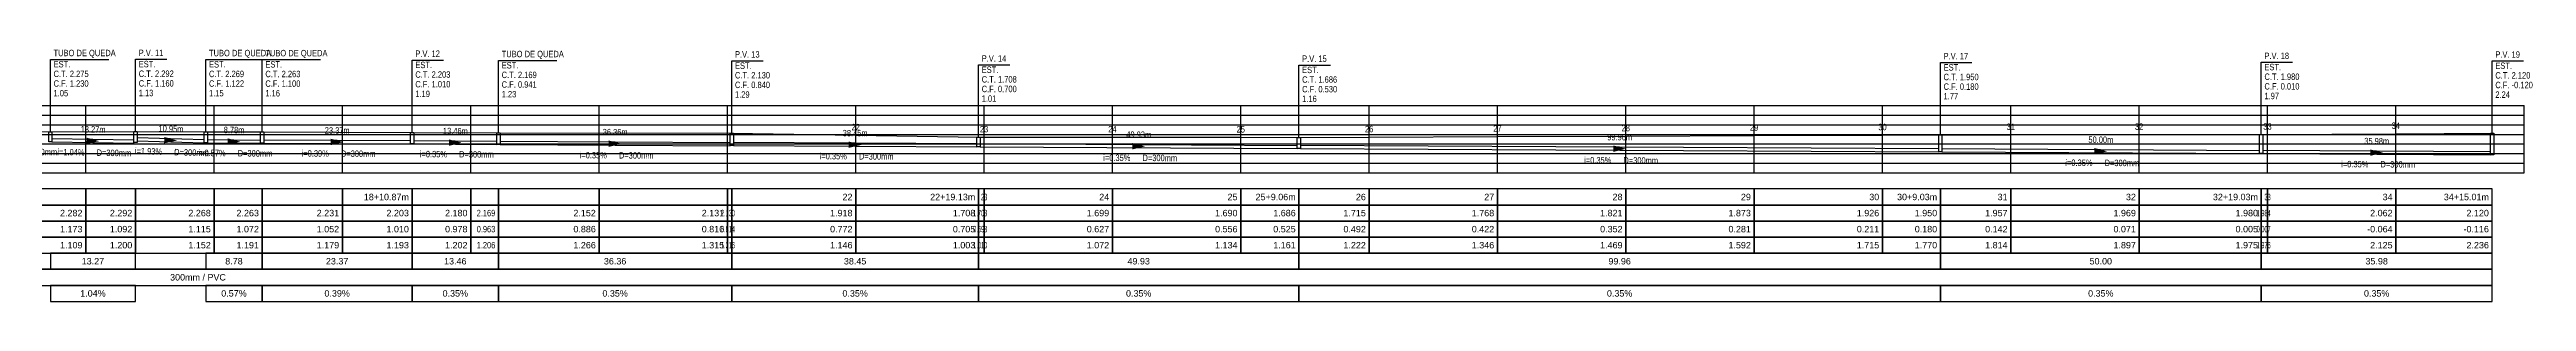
# Model space of a CAD drawing. Extents: x -160 to 364724, y -100 to 7353297.
# Drawn here: x 360321.9 to 360707.9, y 7349063.7 to 7349102.9 of the extents above; entities that cross this region are included whole.
import ezdxf
from ezdxf.enums import TextEntityAlignment as Align

# ---------------------------------------------------------------- set-up
doc = ezdxf.new("R2010")
doc.units = 0
doc.header["$LTSCALE"] = 5
for name, color, linetype in [('PS_IND_COMPRIMENTO', 7, 'Continuous'), ('PS_IND_DIAMETRO', 7, 'Continuous'), ('PS_IND_FLUXO', 3, 'Continuous'), ('PS_IND_INCLINACAO', 7, 'Continuous'), ('PS_PERFIL_CAIXAS', 7, 'Continuous'), ('PS_PERFIL_COTA_LIN', 7, 'Continuous'), ('PS_PERFIL_COTA_TXT', 5, 'Continuous'), ('PS_PERFIL_GRADE', 8, 'Continuous'), ('PS_PERFIL_TERRENO', 3, 'Continuous'), ('PS_PERFIL_TUBO', 7, 'Continuous'), ('PS_PONTOS_IDENTIFICACAO_LIN', 7, 'Continuous'), ('PS_PONTOS_IDENTIFICACAO_TXT', 7, 'Continuous')]:
    doc.layers.add(name, color=color, linetype=linetype)
doc.styles.get("Standard").update_dxf_attribs({"font": 'arial.ttf'})

msp = doc.modelspace()

# ---------------------------------------------------------------- linework, layer by layer
at = {"layer": 'PS_IND_FLUXO'}
for points in [[(360327.688, 7349088.682, 1, 0, 0), (360329.688, 7349088.649, 0, 0, 0)], [(360339.801, 7349088.795, 1, 0, 0), (360341.8, 7349088.735, 0, 0, 0)], [(360349.668, 7349088.578, 1, 0, 0), (360351.668, 7349088.56, 0, 0, 0)], [(360365.745, 7349088.512, 1, 0, 0), (360367.745, 7349088.501, 0, 0, 0)], [(360384.159, 7349088.409, 1, 0, 0), (360386.159, 7349088.398, 0, 0, 0)], [(360409.065, 7349088.246, 1, 0, 0), (360411.065, 7349088.235, 0, 0, 0)], [(360446.467, 7349088.088, 1, 0, 0), (360448.467, 7349088.077, 0, 0, 0)], [(360490.658, 7349087.848, 1, 0, 0), (360492.658, 7349087.837, 0, 0, 0)], [(360565.605, 7349087.462, 1, 0, 0), (360567.605, 7349087.451, 0, 0, 0)], [(360640.586, 7349087.068, 1, 0, 0), (360642.586, 7349087.057, 0, 0, 0)], [(360683.577, 7349086.85, 1, 0, 0), (360685.577, 7349086.839, 0, 0, 0)]]:
    msp.add_lwpolyline(points, format="xyseb", dxfattribs=at)
at = {"layer": 'PS_PERFIL_CAIXAS', "linetype": 'Continuous'}
for points in [[(360321.803, 7349090.112), (360322.303, 7349090.112), (360322.303, 7349088.544), (360321.803, 7349088.544)], [(360335.074, 7349090.137), (360335.574, 7349090.137), (360335.574, 7349088.439), (360335.074, 7349088.439)], [(360346.027, 7349090.102), (360346.527, 7349090.102), (360346.527, 7349088.382), (360346.027, 7349088.382)], [(360354.808, 7349090.093), (360355.308, 7349090.093), (360355.308, 7349088.349), (360354.808, 7349088.349)], [(360378.181, 7349090.003), (360378.681, 7349090.003), (360378.681, 7349088.214), (360378.181, 7349088.214)], [(360391.637, 7349089.952), (360392.137, 7349089.952), (360392.137, 7349088.11), (360391.637, 7349088.11)], [(360427.993, 7349089.894), (360428.493, 7349089.894), (360428.493, 7349087.959), (360427.993, 7349087.959)], [(360466.441, 7349089.261), (360466.941, 7349089.261), (360466.941, 7349087.749), (360466.441, 7349087.749)], [(360516.374, 7349089.228), (360516.874, 7349089.228), (360516.874, 7349087.494), (360516.374, 7349087.494)], [(360616.337, 7349089.624), (360616.837, 7349089.624), (360616.837, 7349086.969), (360616.337, 7349086.969)], [(360666.336, 7349089.669), (360666.836, 7349089.669), (360666.836, 7349086.714), (360666.336, 7349086.714)], [(360702.318, 7349089.879), (360702.818, 7349089.879), (360702.818, 7349086.519), (360702.318, 7349086.519)]]:
    msp.add_lwpolyline(points, close=True, dxfattribs=at)
at = {"layer": 'PS_PERFIL_COTA_LIN', "linetype": 'Continuous'}
for points in [[(360312.199, 7349081.199), (360312.199, 7349078.699), (360327.558, 7349078.699), (360327.558, 7349081.199)], [(360327.558, 7349081.199), (360327.558, 7349078.699), (360335.324, 7349078.699), (360335.324, 7349081.199)], [(360335.324, 7349081.199), (360335.324, 7349078.699), (360347.558, 7349078.699), (360347.558, 7349081.199)], [(360347.558, 7349081.199), (360347.558, 7349078.699), (360355.058, 7349078.699), (360355.058, 7349081.199)], [(360355.058, 7349081.199), (360355.058, 7349078.699), (360367.558, 7349078.699), (360367.558, 7349081.199)], [(360367.558, 7349081.199), (360367.558, 7349078.699), (360378.431, 7349078.699), (360378.431, 7349081.199)], [(360378.431, 7349081.199), (360378.431, 7349078.699), (360387.558, 7349078.699), (360387.558, 7349081.199)], [(360387.558, 7349081.199), (360387.558, 7349078.699), (360391.887, 7349078.699), (360391.887, 7349081.199)], [(360391.887, 7349081.199), (360391.887, 7349078.699), (360407.558, 7349078.699), (360407.558, 7349081.199)], [(360407.558, 7349081.199), (360407.558, 7349078.699), (360427.558, 7349078.699), (360427.558, 7349081.199)], [(360427.558, 7349081.199), (360427.558, 7349078.699), (360428.243, 7349078.699), (360428.243, 7349081.199)], [(360428.243, 7349081.199), (360428.243, 7349078.699), (360447.558, 7349078.699), (360447.558, 7349081.199)], [(360447.558, 7349081.199), (360447.558, 7349078.699), (360466.691, 7349078.699), (360466.691, 7349081.199)], [(360466.691, 7349081.199), (360466.691, 7349078.699), (360467.558, 7349078.699), (360467.558, 7349081.199)], [(360467.558, 7349081.199), (360467.558, 7349078.699), (360487.558, 7349078.699), (360487.558, 7349081.199)], [(360487.558, 7349081.199), (360487.558, 7349078.699), (360507.558, 7349078.699), (360507.558, 7349081.199)], [(360507.558, 7349081.199), (360507.558, 7349078.699), (360516.624, 7349078.699), (360516.624, 7349081.199)], [(360516.624, 7349081.199), (360516.624, 7349078.699), (360527.558, 7349078.699), (360527.558, 7349081.199)], [(360527.558, 7349081.199), (360527.558, 7349078.699), (360547.558, 7349078.699), (360547.558, 7349081.199)], [(360547.558, 7349081.199), (360547.558, 7349078.699), (360567.558, 7349078.699), (360567.558, 7349081.199)], [(360567.558, 7349081.199), (360567.558, 7349078.699), (360587.558, 7349078.699), (360587.558, 7349081.199)], [(360587.558, 7349081.199), (360587.558, 7349078.699), (360607.558, 7349078.699), (360607.558, 7349081.199)], [(360607.558, 7349081.199), (360607.558, 7349078.699), (360616.587, 7349078.699), (360616.587, 7349081.199)], [(360616.587, 7349081.199), (360616.587, 7349078.699), (360627.558, 7349078.699), (360627.558, 7349081.199)], [(360627.558, 7349081.199), (360627.558, 7349078.699), (360647.558, 7349078.699), (360647.558, 7349081.199)], [(360647.558, 7349081.199), (360647.558, 7349078.699), (360666.586, 7349078.699), (360666.586, 7349081.199)], [(360666.586, 7349081.199), (360666.586, 7349078.699), (360667.558, 7349078.699), (360667.558, 7349081.199)], [(360667.558, 7349081.199), (360667.558, 7349078.699), (360687.558, 7349078.699), (360687.558, 7349081.199)], [(360687.558, 7349081.199), (360687.558, 7349078.699), (360702.568, 7349078.699), (360702.568, 7349081.199)], [(360312.199, 7349078.699), (360312.199, 7349076.199), (360327.558, 7349076.199), (360327.558, 7349078.699)], [(360312.199, 7349076.199), (360312.199, 7349073.699), (360327.558, 7349073.699), (360327.558, 7349076.199)], [(360327.558, 7349078.699), (360327.558, 7349076.199), (360335.324, 7349076.199), (360335.324, 7349078.699)], [(360327.558, 7349076.199), (360327.558, 7349073.699), (360335.324, 7349073.699), (360335.324, 7349076.199)], [(360335.324, 7349078.699), (360335.324, 7349076.199), (360347.558, 7349076.199), (360347.558, 7349078.699)], [(360335.324, 7349076.199), (360335.324, 7349073.699), (360347.558, 7349073.699), (360347.558, 7349076.199)], [(360347.558, 7349078.699), (360347.558, 7349076.199), (360355.058, 7349076.199), (360355.058, 7349078.699)], [(360347.558, 7349076.199), (360347.558, 7349073.699), (360355.058, 7349073.699), (360355.058, 7349076.199)], [(360355.058, 7349078.699), (360355.058, 7349076.199), (360367.558, 7349076.199), (360367.558, 7349078.699)], [(360355.058, 7349076.199), (360355.058, 7349073.699), (360367.558, 7349073.699), (360367.558, 7349076.199)], [(360367.558, 7349078.699), (360367.558, 7349076.199), (360378.431, 7349076.199), (360378.431, 7349078.699)], [(360367.558, 7349076.199), (360367.558, 7349073.699), (360378.431, 7349073.699), (360378.431, 7349076.199)], [(360378.431, 7349078.699), (360378.431, 7349076.199), (360387.558, 7349076.199), (360387.558, 7349078.699)], [(360378.431, 7349076.199), (360378.431, 7349073.699), (360387.558, 7349073.699), (360387.558, 7349076.199)], [(360387.558, 7349078.699), (360387.558, 7349076.199), (360391.887, 7349076.199), (360391.887, 7349078.699)], [(360387.558, 7349076.199), (360387.558, 7349073.699), (360391.887, 7349073.699), (360391.887, 7349076.199)], [(360391.887, 7349078.699), (360391.887, 7349076.199), (360407.558, 7349076.199), (360407.558, 7349078.699)], [(360391.887, 7349076.199), (360391.887, 7349073.699), (360407.558, 7349073.699), (360407.558, 7349076.199)], [(360407.558, 7349078.699), (360407.558, 7349076.199), (360427.558, 7349076.199), (360427.558, 7349078.699)], [(360407.558, 7349076.199), (360407.558, 7349073.699), (360427.558, 7349073.699), (360427.558, 7349076.199)], [(360427.558, 7349078.699), (360427.558, 7349076.199), (360428.243, 7349076.199), (360428.243, 7349078.699)], [(360427.558, 7349076.199), (360427.558, 7349073.699), (360428.243, 7349073.699), (360428.243, 7349076.199)], [(360428.243, 7349078.699), (360428.243, 7349076.199), (360447.558, 7349076.199), (360447.558, 7349078.699)], [(360428.243, 7349076.199), (360428.243, 7349073.699), (360447.558, 7349073.699), (360447.558, 7349076.199)], [(360447.558, 7349078.699), (360447.558, 7349076.199), (360466.691, 7349076.199), (360466.691, 7349078.699)], [(360447.558, 7349076.199), (360447.558, 7349073.699), (360466.691, 7349073.699), (360466.691, 7349076.199)], [(360466.691, 7349078.699), (360466.691, 7349076.199), (360467.558, 7349076.199), (360467.558, 7349078.699)], [(360466.691, 7349076.199), (360466.691, 7349073.699), (360467.558, 7349073.699), (360467.558, 7349076.199)], [(360467.558, 7349078.699), (360467.558, 7349076.199), (360487.558, 7349076.199), (360487.558, 7349078.699)], [(360467.558, 7349076.199), (360467.558, 7349073.699), (360487.558, 7349073.699), (360487.558, 7349076.199)], [(360487.558, 7349078.699), (360487.558, 7349076.199), (360507.558, 7349076.199), (360507.558, 7349078.699)], [(360487.558, 7349076.199), (360487.558, 7349073.699), (360507.558, 7349073.699), (360507.558, 7349076.199)], [(360507.558, 7349078.699), (360507.558, 7349076.199), (360516.624, 7349076.199), (360516.624, 7349078.699)], [(360507.558, 7349076.199), (360507.558, 7349073.699), (360516.624, 7349073.699), (360516.624, 7349076.199)], [(360516.624, 7349078.699), (360516.624, 7349076.199), (360527.558, 7349076.199), (360527.558, 7349078.699)], [(360516.624, 7349076.199), (360516.624, 7349073.699), (360527.558, 7349073.699), (360527.558, 7349076.199)], [(360527.558, 7349078.699), (360527.558, 7349076.199), (360547.558, 7349076.199), (360547.558, 7349078.699)], [(360527.558, 7349076.199), (360527.558, 7349073.699), (360547.558, 7349073.699), (360547.558, 7349076.199)], [(360547.558, 7349078.699), (360547.558, 7349076.199), (360567.558, 7349076.199), (360567.558, 7349078.699)], [(360547.558, 7349076.199), (360547.558, 7349073.699), (360567.558, 7349073.699), (360567.558, 7349076.199)], [(360567.558, 7349078.699), (360567.558, 7349076.199), (360587.558, 7349076.199), (360587.558, 7349078.699)], [(360567.558, 7349076.199), (360567.558, 7349073.699), (360587.558, 7349073.699), (360587.558, 7349076.199)], [(360587.558, 7349078.699), (360587.558, 7349076.199), (360607.558, 7349076.199), (360607.558, 7349078.699)], [(360587.558, 7349076.199), (360587.558, 7349073.699), (360607.558, 7349073.699), (360607.558, 7349076.199)], [(360607.558, 7349078.699), (360607.558, 7349076.199), (360616.587, 7349076.199), (360616.587, 7349078.699)], [(360607.558, 7349076.199), (360607.558, 7349073.699), (360616.587, 7349073.699), (360616.587, 7349076.199)], [(360616.587, 7349078.699), (360616.587, 7349076.199), (360627.558, 7349076.199), (360627.558, 7349078.699)], [(360616.587, 7349076.199), (360616.587, 7349073.699), (360627.558, 7349073.699), (360627.558, 7349076.199)], [(360627.558, 7349078.699), (360627.558, 7349076.199), (360647.558, 7349076.199), (360647.558, 7349078.699)], [(360627.558, 7349076.199), (360627.558, 7349073.699), (360647.558, 7349073.699), (360647.558, 7349076.199)], [(360647.558, 7349078.699), (360647.558, 7349076.199), (360666.586, 7349076.199), (360666.586, 7349078.699)], [(360647.558, 7349076.199), (360647.558, 7349073.699), (360666.586, 7349073.699), (360666.586, 7349076.199)], [(360666.586, 7349078.699), (360666.586, 7349076.199), (360667.558, 7349076.199), (360667.558, 7349078.699)], [(360666.586, 7349076.199), (360666.586, 7349073.699), (360667.558, 7349073.699), (360667.558, 7349076.199)], [(360667.558, 7349078.699), (360667.558, 7349076.199), (360687.558, 7349076.199), (360687.558, 7349078.699)], [(360667.558, 7349076.199), (360667.558, 7349073.699), (360687.558, 7349073.699), (360687.558, 7349076.199)], [(360687.558, 7349078.699), (360687.558, 7349076.199), (360702.568, 7349076.199), (360702.568, 7349078.699)], [(360687.558, 7349076.199), (360687.558, 7349073.699), (360702.568, 7349073.699), (360702.568, 7349076.199)], [(360312.199, 7349073.699), (360312.199, 7349071.199), (360327.558, 7349071.199), (360327.558, 7349073.699)], [(360327.558, 7349073.699), (360327.558, 7349071.199), (360335.324, 7349071.199), (360335.324, 7349073.699)], [(360335.324, 7349073.699), (360335.324, 7349071.199), (360347.558, 7349071.199), (360347.558, 7349073.699)], [(360347.558, 7349073.699), (360347.558, 7349071.199), (360355.058, 7349071.199), (360355.058, 7349073.699)], [(360355.058, 7349073.699), (360355.058, 7349071.199), (360367.558, 7349071.199), (360367.558, 7349073.699)], [(360367.558, 7349073.699), (360367.558, 7349071.199), (360378.431, 7349071.199), (360378.431, 7349073.699)], [(360378.431, 7349073.699), (360378.431, 7349071.199), (360387.558, 7349071.199), (360387.558, 7349073.699)], [(360387.558, 7349073.699), (360387.558, 7349071.199), (360391.887, 7349071.199), (360391.887, 7349073.699)], [(360391.887, 7349073.699), (360391.887, 7349071.199), (360407.558, 7349071.199), (360407.558, 7349073.699)], [(360407.558, 7349073.699), (360407.558, 7349071.199), (360427.558, 7349071.199), (360427.558, 7349073.699)], [(360427.558, 7349073.699), (360427.558, 7349071.199), (360428.243, 7349071.199), (360428.243, 7349073.699)], [(360428.243, 7349073.699), (360428.243, 7349071.199), (360447.558, 7349071.199), (360447.558, 7349073.699)], [(360447.558, 7349073.699), (360447.558, 7349071.199), (360466.691, 7349071.199), (360466.691, 7349073.699)], [(360466.691, 7349073.699), (360466.691, 7349071.199), (360467.558, 7349071.199), (360467.558, 7349073.699)], [(360467.558, 7349073.699), (360467.558, 7349071.199), (360487.558, 7349071.199), (360487.558, 7349073.699)], [(360487.558, 7349073.699), (360487.558, 7349071.199), (360507.558, 7349071.199), (360507.558, 7349073.699)], [(360507.558, 7349073.699), (360507.558, 7349071.199), (360516.624, 7349071.199), (360516.624, 7349073.699)], [(360516.624, 7349073.699), (360516.624, 7349071.199), (360527.558, 7349071.199), (360527.558, 7349073.699)], [(360527.558, 7349073.699), (360527.558, 7349071.199), (360547.558, 7349071.199), (360547.558, 7349073.699)], [(360547.558, 7349073.699), (360547.558, 7349071.199), (360567.558, 7349071.199), (360567.558, 7349073.699)], [(360567.558, 7349073.699), (360567.558, 7349071.199), (360587.558, 7349071.199), (360587.558, 7349073.699)], [(360587.558, 7349073.699), (360587.558, 7349071.199), (360607.558, 7349071.199), (360607.558, 7349073.699)], [(360607.558, 7349073.699), (360607.558, 7349071.199), (360616.587, 7349071.199), (360616.587, 7349073.699)], [(360616.587, 7349073.699), (360616.587, 7349071.199), (360627.558, 7349071.199), (360627.558, 7349073.699)], [(360627.558, 7349073.699), (360627.558, 7349071.199), (360647.558, 7349071.199), (360647.558, 7349073.699)], [(360647.558, 7349073.699), (360647.558, 7349071.199), (360666.586, 7349071.199), (360666.586, 7349073.699)], [(360666.586, 7349073.699), (360666.586, 7349071.199), (360667.558, 7349071.199), (360667.558, 7349073.699)], [(360667.558, 7349073.699), (360667.558, 7349071.199), (360687.558, 7349071.199), (360687.558, 7349073.699)], [(360687.558, 7349073.699), (360687.558, 7349071.199), (360702.568, 7349071.199), (360702.568, 7349073.699)], [(359987.558, 7349068.699), (359987.558, 7349066.199), (360702.568, 7349066.199), (360702.568, 7349068.699)], [(360322.053, 7349071.199), (360322.053, 7349068.699), (360335.324, 7349068.699), (360335.324, 7349071.199)], [(360346.277, 7349071.199), (360346.277, 7349068.699), (360355.058, 7349068.699), (360355.058, 7349071.199)], [(360355.058, 7349071.199), (360355.058, 7349068.699), (360378.431, 7349068.699), (360378.431, 7349071.199)], [(360378.431, 7349071.199), (360378.431, 7349068.699), (360391.887, 7349068.699), (360391.887, 7349071.199)], [(360391.887, 7349071.199), (360391.887, 7349068.699), (360428.243, 7349068.699), (360428.243, 7349071.199)], [(360428.243, 7349071.199), (360428.243, 7349068.699), (360466.691, 7349068.699), (360466.691, 7349071.199)], [(360466.691, 7349071.199), (360466.691, 7349068.699), (360516.624, 7349068.699), (360516.624, 7349071.199)], [(360516.624, 7349071.199), (360516.624, 7349068.699), (360616.587, 7349068.699), (360616.587, 7349071.199)], [(360616.587, 7349071.199), (360616.587, 7349068.699), (360666.586, 7349068.699), (360666.586, 7349071.199)], [(360666.586, 7349071.199), (360666.586, 7349068.699), (360702.568, 7349068.699), (360702.568, 7349071.199)], [(360322.053, 7349066.199), (360322.053, 7349063.699), (360335.324, 7349063.699), (360335.324, 7349066.199)], [(360346.277, 7349066.199), (360346.277, 7349063.699), (360355.058, 7349063.699), (360355.058, 7349066.199)], [(360355.058, 7349066.199), (360355.058, 7349063.699), (360378.431, 7349063.699), (360378.431, 7349066.199)], [(360378.431, 7349066.199), (360378.431, 7349063.699), (360391.887, 7349063.699), (360391.887, 7349066.199)], [(360391.887, 7349066.199), (360391.887, 7349063.699), (360428.243, 7349063.699), (360428.243, 7349066.199)], [(360428.243, 7349066.199), (360428.243, 7349063.699), (360466.691, 7349063.699), (360466.691, 7349066.199)], [(360466.691, 7349066.199), (360466.691, 7349063.699), (360516.624, 7349063.699), (360516.624, 7349066.199)], [(360516.624, 7349066.199), (360516.624, 7349063.699), (360616.587, 7349063.699), (360616.587, 7349066.199)], [(360616.587, 7349066.199), (360616.587, 7349063.699), (360666.586, 7349063.699), (360666.586, 7349066.199)], [(360666.586, 7349066.199), (360666.586, 7349063.699), (360702.568, 7349063.699), (360702.568, 7349066.199)]]:
    msp.add_lwpolyline(points, close=True, dxfattribs=at)
for points in [[(360312.199, 7349068.699), (360327.558, 7349068.699)], [(360327.558, 7349071.199), (360335.324, 7349071.199)], [(360327.558, 7349068.699), (360335.324, 7349068.699)], [(360327.558, 7349068.699), (360335.324, 7349068.699)], [(360335.324, 7349068.699), (360347.558, 7349068.699)], [(360347.558, 7349071.199), (360355.058, 7349071.199)], [(360347.558, 7349068.699), (360355.058, 7349068.699)], [(360347.558, 7349068.699), (360355.058, 7349068.699)], [(360355.058, 7349068.699), (360367.558, 7349068.699)], [(360367.558, 7349068.699), (360378.431, 7349068.699)], [(360378.431, 7349071.199), (360387.558, 7349071.199)], [(360378.431, 7349068.699), (360387.558, 7349068.699)], [(360378.431, 7349068.699), (360387.558, 7349068.699)], [(360387.558, 7349071.199), (360391.887, 7349071.199)], [(360387.558, 7349068.699), (360391.887, 7349068.699)], [(360387.558, 7349068.699), (360391.887, 7349068.699)], [(360391.887, 7349068.699), (360407.558, 7349068.699)], [(360407.558, 7349071.199), (360427.558, 7349071.199)], [(360407.558, 7349068.699), (360427.558, 7349068.699)], [(360407.558, 7349068.699), (360427.558, 7349068.699)], [(360427.558, 7349071.199), (360428.243, 7349071.199)], [(360427.558, 7349068.699), (360428.243, 7349068.699)], [(360427.558, 7349068.699), (360428.243, 7349068.699)], [(360428.243, 7349068.699), (360447.558, 7349068.699)], [(360447.558, 7349071.199), (360466.691, 7349071.199)], [(360447.558, 7349068.699), (360466.691, 7349068.699)], [(360447.558, 7349068.699), (360466.691, 7349068.699)], [(360466.691, 7349068.699), (360467.558, 7349068.699)], [(360467.558, 7349071.199), (360487.558, 7349071.199)], [(360467.558, 7349068.699), (360487.558, 7349068.699)], [(360467.558, 7349068.699), (360487.558, 7349068.699)], [(360487.558, 7349071.199), (360507.558, 7349071.199)], [(360487.558, 7349068.699), (360507.558, 7349068.699)], [(360487.558, 7349068.699), (360507.558, 7349068.699)], [(360507.558, 7349071.199), (360516.624, 7349071.199)], [(360507.558, 7349068.699), (360516.624, 7349068.699)], [(360507.558, 7349068.699), (360516.624, 7349068.699)], [(360516.624, 7349068.699), (360527.558, 7349068.699)], [(360527.558, 7349071.199), (360547.558, 7349071.199)], [(360527.558, 7349068.699), (360547.558, 7349068.699)], [(360527.558, 7349068.699), (360547.558, 7349068.699)], [(360547.558, 7349071.199), (360567.558, 7349071.199)], [(360547.558, 7349068.699), (360567.558, 7349068.699)], [(360547.558, 7349068.699), (360567.558, 7349068.699)], [(360567.558, 7349071.199), (360587.558, 7349071.199)], [(360567.558, 7349068.699), (360587.558, 7349068.699)], [(360567.558, 7349068.699), (360587.558, 7349068.699)], [(360587.558, 7349071.199), (360607.558, 7349071.199)], [(360587.558, 7349068.699), (360607.558, 7349068.699)], [(360587.558, 7349068.699), (360607.558, 7349068.699)], [(360607.558, 7349068.699), (360616.587, 7349068.699)], [(360616.587, 7349071.199), (360627.558, 7349071.199)], [(360616.587, 7349068.699), (360627.558, 7349068.699)], [(360616.587, 7349068.699), (360627.558, 7349068.699)], [(360627.558, 7349071.199), (360647.558, 7349071.199)], [(360627.558, 7349068.699), (360647.558, 7349068.699)], [(360627.558, 7349068.699), (360647.558, 7349068.699)], [(360647.558, 7349071.199), (360666.586, 7349071.199)], [(360647.558, 7349068.699), (360666.586, 7349068.699)], [(360647.558, 7349068.699), (360666.586, 7349068.699)], [(360667.558, 7349071.199), (360687.558, 7349071.199)], [(360667.558, 7349068.699), (360687.558, 7349068.699)], [(360667.558, 7349068.699), (360687.558, 7349068.699)], [(360687.558, 7349071.199), (360702.568, 7349071.199)], [(360687.558, 7349068.699), (360702.568, 7349068.699)], [(360687.558, 7349068.699), (360702.568, 7349068.699)], [(360312.199, 7349066.199), (360327.558, 7349066.199)], [(360327.558, 7349066.199), (360335.324, 7349066.199)], [(360327.558, 7349066.199), (360335.324, 7349066.199)], [(360335.324, 7349066.199), (360347.558, 7349066.199)], [(360347.558, 7349066.199), (360355.058, 7349066.199)], [(360347.558, 7349066.199), (360355.058, 7349066.199)], [(360355.058, 7349066.199), (360367.558, 7349066.199)], [(360367.558, 7349066.199), (360378.431, 7349066.199)], [(360378.431, 7349066.199), (360387.558, 7349066.199)], [(360378.431, 7349066.199), (360387.558, 7349066.199)], [(360387.558, 7349066.199), (360391.887, 7349066.199)], [(360387.558, 7349066.199), (360391.887, 7349066.199)], [(360391.887, 7349066.199), (360407.558, 7349066.199)], [(360407.558, 7349066.199), (360427.558, 7349066.199)], [(360407.558, 7349066.199), (360427.558, 7349066.199)], [(360427.558, 7349066.199), (360428.243, 7349066.199)], [(360427.558, 7349066.199), (360428.243, 7349066.199)], [(360428.243, 7349066.199), (360447.558, 7349066.199)], [(360447.558, 7349066.199), (360466.691, 7349066.199)], [(360447.558, 7349066.199), (360466.691, 7349066.199)], [(360466.691, 7349066.199), (360467.558, 7349066.199)], [(360467.558, 7349066.199), (360487.558, 7349066.199)], [(360467.558, 7349066.199), (360487.558, 7349066.199)], [(360487.558, 7349066.199), (360507.558, 7349066.199)], [(360487.558, 7349066.199), (360507.558, 7349066.199)], [(360507.558, 7349066.199), (360516.624, 7349066.199)], [(360507.558, 7349066.199), (360516.624, 7349066.199)], [(360516.624, 7349066.199), (360527.558, 7349066.199)], [(360527.558, 7349066.199), (360547.558, 7349066.199)], [(360527.558, 7349066.199), (360547.558, 7349066.199)], [(360547.558, 7349066.199), (360567.558, 7349066.199)], [(360547.558, 7349066.199), (360567.558, 7349066.199)], [(360567.558, 7349066.199), (360587.558, 7349066.199)], [(360567.558, 7349066.199), (360587.558, 7349066.199)], [(360587.558, 7349066.199), (360607.558, 7349066.199)], [(360587.558, 7349066.199), (360607.558, 7349066.199)], [(360607.558, 7349066.199), (360616.587, 7349066.199)], [(360616.587, 7349066.199), (360627.558, 7349066.199)], [(360616.587, 7349066.199), (360627.558, 7349066.199)], [(360627.558, 7349066.199), (360647.558, 7349066.199)], [(360627.558, 7349066.199), (360647.558, 7349066.199)], [(360647.558, 7349066.199), (360666.586, 7349066.199)], [(360647.558, 7349066.199), (360666.586, 7349066.199)], [(360667.558, 7349066.199), (360687.558, 7349066.199)], [(360667.558, 7349066.199), (360687.558, 7349066.199)], [(360687.558, 7349066.199), (360702.568, 7349066.199)], [(360687.558, 7349066.199), (360702.568, 7349066.199)], [(360327.558, 7349063.699), (360335.324, 7349063.699)], [(360347.558, 7349063.699), (360355.058, 7349063.699)], [(360378.431, 7349063.699), (360387.558, 7349063.699)], [(360387.558, 7349063.699), (360391.887, 7349063.699)], [(360407.558, 7349063.699), (360427.558, 7349063.699)], [(360427.558, 7349063.699), (360428.243, 7349063.699)], [(360447.558, 7349063.699), (360466.691, 7349063.699)], [(360467.558, 7349063.699), (360487.558, 7349063.699)], [(360487.558, 7349063.699), (360507.558, 7349063.699)], [(360507.558, 7349063.699), (360516.624, 7349063.699)], [(360527.558, 7349063.699), (360547.558, 7349063.699)], [(360547.558, 7349063.699), (360567.558, 7349063.699)], [(360567.558, 7349063.699), (360587.558, 7349063.699)], [(360587.558, 7349063.699), (360607.558, 7349063.699)], [(360616.587, 7349063.699), (360627.558, 7349063.699)], [(360627.558, 7349063.699), (360647.558, 7349063.699)], [(360647.558, 7349063.699), (360666.586, 7349063.699)], [(360667.558, 7349063.699), (360687.558, 7349063.699)], [(360687.558, 7349063.699), (360702.568, 7349063.699)]]:
    msp.add_lwpolyline(points, dxfattribs=at)
at = {"layer": 'PS_PERFIL_GRADE', "linetype": 'Continuous'}
for p, q in [((359967.558, 7349094.199), (360707.558, 7349094.199)), ((359967.558, 7349092.699), (360707.558, 7349092.699)), ((360327.558, 7349083.699), (360327.558, 7349094.199)), ((360347.558, 7349083.699), (360347.558, 7349094.199)), ((360367.558, 7349083.699), (360367.558, 7349094.199)), ((360387.558, 7349083.699), (360387.558, 7349094.199)), ((360407.558, 7349083.699), (360407.558, 7349094.199)), ((360427.558, 7349083.699), (360427.558, 7349094.199)), ((360447.558, 7349083.699), (360447.558, 7349094.199)), ((360467.558, 7349083.699), (360467.558, 7349094.199)), ((360487.558, 7349083.699), (360487.558, 7349094.199)), ((360507.558, 7349083.699), (360507.558, 7349094.199)), ((360527.558, 7349083.699), (360527.558, 7349094.199)), ((360547.558, 7349083.699), (360547.558, 7349094.199)), ((360567.558, 7349083.699), (360567.558, 7349094.199)), ((360587.558, 7349083.699), (360587.558, 7349094.199)), ((360607.558, 7349083.699), (360607.558, 7349094.199)), ((360627.558, 7349083.699), (360627.558, 7349094.199)), ((360647.558, 7349083.699), (360647.558, 7349094.199)), ((360667.558, 7349083.699), (360667.558, 7349094.199)), ((360687.558, 7349083.699), (360687.558, 7349094.199)), ((360707.558, 7349083.699), (360707.558, 7349094.199)), ((360707.558, 7349083.699), (360707.558, 7349094.199)), ((359967.558, 7349091.199), (360707.558, 7349091.199)), ((359967.558, 7349089.699), (360707.558, 7349089.699)), ((359967.558, 7349088.199), (360707.558, 7349088.199)), ((359967.558, 7349086.699), (360707.558, 7349086.699)), ((359967.558, 7349085.199), (360707.558, 7349085.199)), ((359967.558, 7349083.699), (360707.558, 7349083.699))]:
    msp.add_line(p, q, dxfattribs=at)
at = {"layer": 'PS_PERFIL_TERRENO', "linetype": 'Continuous'}
msp.add_lwpolyline([(360312.199, 7349090.21), (360322.053, 7349090.112), (360335.324, 7349090.137), (360346.277, 7349090.102), (360355.058, 7349090.093), (360378.431, 7349090.003), (360378.431, 7349090.003), (360378.431, 7349090.003), (360391.887, 7349089.952), (360428.243, 7349089.894), (360428.243, 7349089.894), (360428.243, 7349089.894), (360447.559, 7349089.576), (360447.559, 7349089.576), (360466.691, 7349089.261), (360466.691, 7349089.261), (360466.691, 7349089.261), (360466.691, 7349089.261), (360466.691, 7349089.261), (360467.559, 7349089.26), (360467.559, 7349089.26), (360487.559, 7349089.247), (360487.559, 7349089.247), (360507.559, 7349089.234), (360507.559, 7349089.234), (360516.624, 7349089.228), (360516.624, 7349089.228), (360516.624, 7349089.228), (360516.624, 7349089.228), (360516.624, 7349089.228), (360527.559, 7349089.271), (360527.559, 7349089.271), (360547.559, 7349089.351), (360547.559, 7349089.351), (360567.559, 7349089.43), (360567.559, 7349089.43), (360587.559, 7349089.509), (360587.559, 7349089.509), (360607.559, 7349089.588), (360607.559, 7349089.588), (360616.587, 7349089.624), (360616.587, 7349089.624), (360616.587, 7349089.624), (360616.587, 7349089.624), (360616.587, 7349089.624), (360627.559, 7349089.634), (360627.559, 7349089.634), (360647.559, 7349089.652), (360647.559, 7349089.652), (360666.586, 7349089.669), (360666.586, 7349089.669), (360666.586, 7349089.669), (360666.586, 7349089.669), (360666.586, 7349089.669), (360667.559, 7349089.675), (360667.559, 7349089.675), (360687.559, 7349089.791), (360687.559, 7349089.791), (360702.568, 7349089.879), (360702.568, 7349089.879), (360702.568, 7349089.879)], dxfattribs=at)
at = {"layer": 'PS_PERFIL_TUBO', "linetype": 'Continuous'}
for points in [[(360322.303, 7349088.544), (360335.074, 7349088.337), (360335.074, 7349088.787), (360322.303, 7349088.994)], [(360335.574, 7349088.698), (360346.027, 7349088.382), (360346.027, 7349088.832), (360335.574, 7349089.148)], [(360346.527, 7349088.382), (360354.808, 7349088.306), (360354.808, 7349088.756), (360346.527, 7349088.832)], [(360355.308, 7349088.349), (360378.181, 7349088.214), (360378.181, 7349088.664), (360355.308, 7349088.799)], [(360378.681, 7349088.214), (360391.637, 7349088.143), (360391.637, 7349088.593), (360378.681, 7349088.664)], [(360392.137, 7349088.11), (360427.993, 7349087.92), (360427.993, 7349088.37), (360392.137, 7349088.56)], [(360428.493, 7349087.959), (360466.441, 7349087.756), (360466.441, 7349088.206), (360428.493, 7349088.409)], [(360466.941, 7349087.749), (360516.374, 7349087.486), (360516.374, 7349087.936), (360466.941, 7349088.199)], [(360516.874, 7349087.494), (360616.337, 7349086.969), (360616.337, 7349087.419), (360516.874, 7349087.944)], [(360616.837, 7349086.969), (360666.336, 7349086.706), (360666.336, 7349087.156), (360616.837, 7349087.419)], [(360666.836, 7349086.714), (360702.318, 7349086.525), (360702.318, 7349086.975), (360666.836, 7349087.164)]]:
    msp.add_lwpolyline(points, close=True, dxfattribs=at)
at = {"layer": 'PS_PONTOS_IDENTIFICACAO_LIN', "linetype": 'Continuous'}
for points in [[(360322.053, 7349090.112), (360322.053, 7349101.362), (360331.153, 7349101.362)], [(360335.324, 7349090.137), (360335.324, 7349101.387), (360340.224, 7349101.387)], [(360346.277, 7349090.102), (360346.277, 7349101.352), (360355.377, 7349101.352)], [(360355.058, 7349090.093), (360355.058, 7349101.343), (360364.158, 7349101.343)], [(360378.431, 7349090.003), (360378.431, 7349101.253), (360383.331, 7349101.253)], [(360391.887, 7349089.952), (360391.887, 7349101.202), (360400.987, 7349101.202)], [(360428.243, 7349089.894), (360428.243, 7349101.144), (360433.143, 7349101.144)], [(360466.691, 7349089.261), (360466.691, 7349100.511), (360471.591, 7349100.511)], [(360516.624, 7349089.228), (360516.624, 7349100.478), (360521.524, 7349100.478)], [(360616.587, 7349089.624), (360616.587, 7349100.874), (360621.487, 7349100.874)], [(360666.586, 7349089.669), (360666.586, 7349100.919), (360671.486, 7349100.919)], [(360702.568, 7349089.879), (360702.568, 7349101.129), (360707.468, 7349101.129)]]:
    msp.add_lwpolyline(points, dxfattribs=at)

# ---------------------------------------------------------------- texts
at = {"layer": 'PS_IND_COMPRIMENTO', "width": 0.8}
for s, rotation, p in [('13.27m', 359.07144, (360328.717, 7349090.465)), ('10.95m', 358.26329, (360340.855, 7349090.564)), ('8.78m', 359.47901, (360350.684, 7349090.369)), ('23.37m', 359.66184, (360366.755, 7349090.306)), ('13.46m', 359.68822, (360385.169, 7349090.204)), ('36.36m', 359.6956, (360410.075, 7349090.04)), ('38.45m', 359.69426, (360447.477, 7349089.883)), ('49.93m', 359.69574, (360491.667, 7349089.643)), ('99.96m', 359.69758, (360566.615, 7349089.256)), ('50.00m', 359.69615, (360641.596, 7349088.863)), ('35.98m', 359.69481, (360684.586, 7349088.644))]:
    msp.add_text(s, height=1, rotation=rotation, dxfattribs=at).set_placement(p, align=Align.MIDDLE_CENTER)
at = {"layer": 'PS_IND_DIAMETRO', "width": 0.8}
for rotation, p in [(359.68761, (360320.416, 7349086.949)), (359.07144, (360331.959, 7349086.812)), (358.26329, (360344.045, 7349086.866)), (359.47901, (360353.951, 7349086.739)), (359.66184, (360370.034, 7349086.687)), (359.68822, (360388.449, 7349086.586)), (359.6956, (360413.356, 7349086.423)), (359.69426, (360450.758, 7349086.265)), (359.69574, (360494.948, 7349086.025)), (359.69758, (360569.896, 7349085.639)), (359.69615, (360644.877, 7349085.245)), (359.69481, (360687.867, 7349085.027))]:
    msp.add_text('D=300mm', height=1, rotation=rotation, dxfattribs=at).set_placement(p, align=Align.MIDDLE_CENTER)
at = {"layer": 'PS_IND_INCLINACAO', "width": 0.8}
for s, rotation, p in [('i=1.93%', 358.26329, (360337.348, 7349087.069)), ('i=1.04%', 359.07144, (360325.26, 7349086.921)), ('i=0.57%', 359.47901, (360347.252, 7349086.8)), ('i=0.39%', 359.66184, (360363.334, 7349086.727)), ('i=0.35%', 359.68822, (360381.75, 7349086.622)), ('i=0.35%', 359.6956, (360406.656, 7349086.458)), ('i=0.35%', 359.69426, (360444.058, 7349086.301)), ('i=0.35%', 359.69574, (360488.248, 7349086.061)), ('i=0.35%', 359.69758, (360563.196, 7349085.674)), ('i=0.35%', 359.69615, (360638.177, 7349085.281)), ('i=0.35%', 359.69481, (360681.167, 7349085.063))]:
    msp.add_text(s, height=1, rotation=rotation, dxfattribs=at).set_placement(p, align=Align.MIDDLE_CENTER)
at = {"layer": 'PS_PERFIL_COTA_TXT'}
for s, p in [('18+10.87m', (360377.931, 7349079.949)), ('22', (360447.058, 7349079.949)), ('22+19.13m', (360466.191, 7349079.949)), ('24', (360487.058, 7349079.949)), ('25', (360507.058, 7349079.949)), ('25+9.06m', (360516.124, 7349079.949)), ('26', (360527.058, 7349079.949)), ('27', (360547.058, 7349079.949)), ('28', (360567.058, 7349079.949)), ('29', (360587.058, 7349079.949)), ('30', (360607.058, 7349079.949)), ('30+9.03m', (360616.087, 7349079.949)), ('31', (360627.058, 7349079.949)), ('32', (360647.058, 7349079.949)), ('32+19.03m', (360666.086, 7349079.949)), ('34', (360687.058, 7349079.949)), ('34+15.01m', (360702.068, 7349079.949)), ('2.282', (360327.058, 7349077.449)), ('2.292', (360334.824, 7349077.449)), ('2.268', (360347.058, 7349077.449)), ('2.263', (360354.558, 7349077.449)), ('2.231', (360367.058, 7349077.449)), ('2.203', (360377.931, 7349077.449)), ('2.180', (360387.058, 7349077.449)), ('2.152', (360407.058, 7349077.449)), ('2.131', (360427.058, 7349077.449)), ('1.918', (360447.058, 7349077.449)), ('1.708', (360466.191, 7349077.449)), ('1.699', (360487.058, 7349077.449)), ('1.690', (360507.058, 7349077.449)), ('1.686', (360516.124, 7349077.449)), ('1.715', (360527.058, 7349077.449)), ('1.768', (360547.058, 7349077.449)), ('1.821', (360567.058, 7349077.449)), ('1.873', (360587.058, 7349077.449)), ('1.926', (360607.058, 7349077.449)), ('1.950', (360616.087, 7349077.449)), ('1.957', (360627.058, 7349077.449)), ('1.969', (360647.058, 7349077.449)), ('1.980', (360666.086, 7349077.449)), ('2.062', (360687.058, 7349077.449)), ('2.120', (360702.068, 7349077.449)), ('1.173', (360327.058, 7349074.949)), ('1.109', (360327.058, 7349072.449)), ('1.092', (360334.824, 7349074.949)), ('1.200', (360334.824, 7349072.449)), ('1.115', (360347.058, 7349074.949)), ('1.152', (360347.058, 7349072.449)), ('1.072', (360354.558, 7349074.949)), ('1.191', (360354.558, 7349072.449)), ('1.052', (360367.058, 7349074.949)), ('1.179', (360367.058, 7349072.449)), ('1.010', (360377.931, 7349074.949)), ('1.193', (360377.931, 7349072.449)), ('0.978', (360387.058, 7349074.949)), ('1.202', (360387.058, 7349072.449)), ('0.886', (360407.058, 7349074.949)), ('1.266', (360407.058, 7349072.449)), ('0.816', (360427.058, 7349074.949)), ('1.315', (360427.058, 7349072.449)), ('0.772', (360447.058, 7349074.949)), ('1.146', (360447.058, 7349072.449)), ('0.705', (360466.191, 7349074.949)), ('1.003', (360466.191, 7349072.449)), ('0.627', (360487.058, 7349074.949)), ('1.072', (360487.058, 7349072.449)), ('0.556', (360507.058, 7349074.949)), ('1.134', (360507.058, 7349072.449)), ('0.525', (360516.124, 7349074.949)), ('1.161', (360516.124, 7349072.449)), ('0.492', (360527.058, 7349074.949)), ('1.222', (360527.058, 7349072.449)), ('0.422', (360547.058, 7349074.949)), ('1.346', (360547.058, 7349072.449)), ('0.352', (360567.058, 7349074.949)), ('1.469', (360567.058, 7349072.449)), ('0.281', (360587.058, 7349074.949)), ('1.592', (360587.058, 7349072.449)), ('0.211', (360607.058, 7349074.949)), ('1.715', (360607.058, 7349072.449)), ('0.180', (360616.087, 7349074.949)), ('1.770', (360616.087, 7349072.449)), ('0.142', (360627.058, 7349074.949)), ('1.814', (360627.058, 7349072.449)), ('0.071', (360647.058, 7349074.949)), ('1.897', (360647.058, 7349072.449)), ('0.005', (360666.086, 7349074.949)), ('1.975', (360666.086, 7349072.449)), ('-0.064', (360687.058, 7349074.949)), ('2.125', (360687.058, 7349072.449)), ('-0.116', (360702.068, 7349074.949)), ('2.236', (360702.068, 7349072.449))]:
    msp.add_text(s, height=1, dxfattribs=at).set_placement(p, align=Align.MIDDLE_RIGHT)
for s, width, p in [('23', 0.5, (360468.058, 7349079.949)), ('33', 0.5, (360668.058, 7349079.949)), ('2.169', 0.721548, (360391.387, 7349077.449)), ('2.130', 0.5, (360428.743, 7349077.449)), ('1.708', 0.5, (360468.058, 7349077.449)), ('1.984', 0.5, (360668.058, 7349077.449)), ('0.963', 0.721548, (360391.387, 7349074.949)), ('1.206', 0.721548, (360391.387, 7349072.449)), ('0.814', 0.5, (360428.743, 7349074.949)), ('1.316', 0.5, (360428.743, 7349072.449)), ('0.698', 0.5, (360468.058, 7349074.949)), ('1.010', 0.5, (360468.058, 7349072.449)), ('0.007', 0.5, (360668.058, 7349074.949)), ('1.976', 0.5, (360668.058, 7349072.449))]:
    msp.add_text(s, height=1, dxfattribs=dict(at, width=width)).set_placement(p, align=Align.MIDDLE_RIGHT)
for s, p in [('13.27', (360328.688, 7349069.949)), ('8.78', (360350.668, 7349069.949)), ('23.37', (360366.745, 7349069.949)), ('13.46', (360385.159, 7349069.949)), ('36.36', (360410.065, 7349069.949)), ('38.45', (360447.467, 7349069.949)), ('49.93', (360491.658, 7349069.949)), ('99.96', (360566.605, 7349069.949)), ('50.00', (360641.586, 7349069.949)), ('35.98', (360684.577, 7349069.949)), ('1.04%', (360328.688, 7349064.949)), ('300mm / PVC', (360345.063, 7349067.449)), ('0.57%', (360350.668, 7349064.949)), ('0.39%', (360366.745, 7349064.949)), ('0.35%', (360385.159, 7349064.949)), ('0.35%', (360410.065, 7349064.949)), ('0.35%', (360447.467, 7349064.949)), ('0.35%', (360491.658, 7349064.949)), ('0.35%', (360566.605, 7349064.949)), ('0.35%', (360641.586, 7349064.949)), ('0.35%', (360684.577, 7349064.949))]:
    msp.add_text(s, height=1, dxfattribs=at).set_placement(p, align=Align.MIDDLE_CENTER)
at = {"layer": 'PS_PONTOS_IDENTIFICACAO_TXT', "width": 0.7}
for s, p in [('TUBO DE QUEDA', (360322.553, 7349101.862)), ('C.T. 2.275', (360322.553, 7349098.612)), ('EST. ', (360322.553, 7349100.112)), ('C.T. 2.292', (360335.824, 7349098.637)), ('P.V. 11', (360335.824, 7349101.887)), ('EST. ', (360335.824, 7349100.137)), ('TUBO DE QUEDA', (360346.777, 7349101.852)), ('C.T. 2.269', (360346.777, 7349098.602)), ('EST. ', (360346.777, 7349100.102)), ('TUBO DE QUEDA', (360355.558, 7349101.843)), ('C.T. 2.263', (360355.558, 7349098.593)), ('EST. ', (360355.558, 7349100.093)), ('C.T. 2.203', (360378.931, 7349098.503)), ('P.V. 12', (360378.931, 7349101.753)), ('EST. ', (360378.931, 7349100.003)), ('TUBO DE QUEDA', (360392.387, 7349101.702)), ('C.T. 2.169', (360392.387, 7349098.452)), ('EST. ', (360392.387, 7349099.952)), ('C.T. 2.130', (360428.743, 7349098.394)), ('P.V. 13', (360428.743, 7349101.644)), ('EST. ', (360428.743, 7349099.894)), ('P.V. 14', (360467.191, 7349101.011)), ('EST. ', (360467.191, 7349099.261)), ('P.V. 15', (360517.124, 7349100.978)), ('EST. ', (360517.124, 7349099.228)), ('C.T. 1.950', (360617.087, 7349098.124)), ('P.V. 17', (360617.087, 7349101.374)), ('EST. ', (360617.087, 7349099.624)), ('C.T. 1.980', (360667.086, 7349098.169)), ('P.V. 18', (360667.086, 7349101.419)), ('EST. ', (360667.086, 7349099.669)), ('C.T. 2.120', (360703.068, 7349098.379)), ('P.V. 19', (360703.068, 7349101.629)), ('EST. ', (360703.068, 7349099.879)), ('C.F. 1.230', (360322.553, 7349097.112)), ('1.05', (360322.553, 7349095.612)), ('C.F. 1.160', (360335.824, 7349097.137)), ('1.13', (360335.824, 7349095.637)), ('C.F. 1.122', (360346.777, 7349097.102)), ('1.15', (360346.777, 7349095.602)), ('C.F. 1.100', (360355.558, 7349097.093)), ('1.16', (360355.558, 7349095.593)), ('C.F. 1.010', (360378.931, 7349097.003)), ('1.19', (360378.931, 7349095.503)), ('C.F. 0.941', (360392.387, 7349096.952)), ('1.23', (360392.387, 7349095.452)), ('C.F. 0.840', (360428.743, 7349096.894)), ('1.29', (360428.743, 7349095.394)), ('C.T. 1.708', (360467.191, 7349097.761)), ('C.F. 0.700', (360467.191, 7349096.261)), ('1.01', (360467.191, 7349094.761)), ('C.T. 1.686', (360517.124, 7349097.728)), ('C.F. 0.530', (360517.124, 7349096.228)), ('1.16', (360517.124, 7349094.728)), ('C.F. 0.180', (360617.087, 7349096.624)), ('1.77', (360617.087, 7349095.124)), ('C.F. 0.010', (360667.086, 7349096.669)), ('1.97', (360667.086, 7349095.169)), ('2.24', (360703.068, 7349095.379)), ('C.F. -0.120', (360703.068, 7349096.879))]:
    msp.add_text(s, height=1, dxfattribs=at).set_placement(p)
for s, p in [('31', (360627.559, 7349090.384)), ('32', (360647.559, 7349090.402)), ('33', (360667.559, 7349090.425)), ('34', (360687.559, 7349090.541)), ('22', (360447.559, 7349090.326)), ('23', (360467.559, 7349090.01)), ('24', (360487.559, 7349089.997)), ('25', (360507.559, 7349089.984)), ('26', (360527.559, 7349090.021)), ('27', (360547.559, 7349090.101)), ('28', (360567.559, 7349090.18)), ('29', (360587.559, 7349090.259)), ('30', (360607.559, 7349090.338))]:
    msp.add_text(s, height=1, dxfattribs=at).set_placement(p, align=Align.CENTER)

doc.saveas('drawing.dxf')
